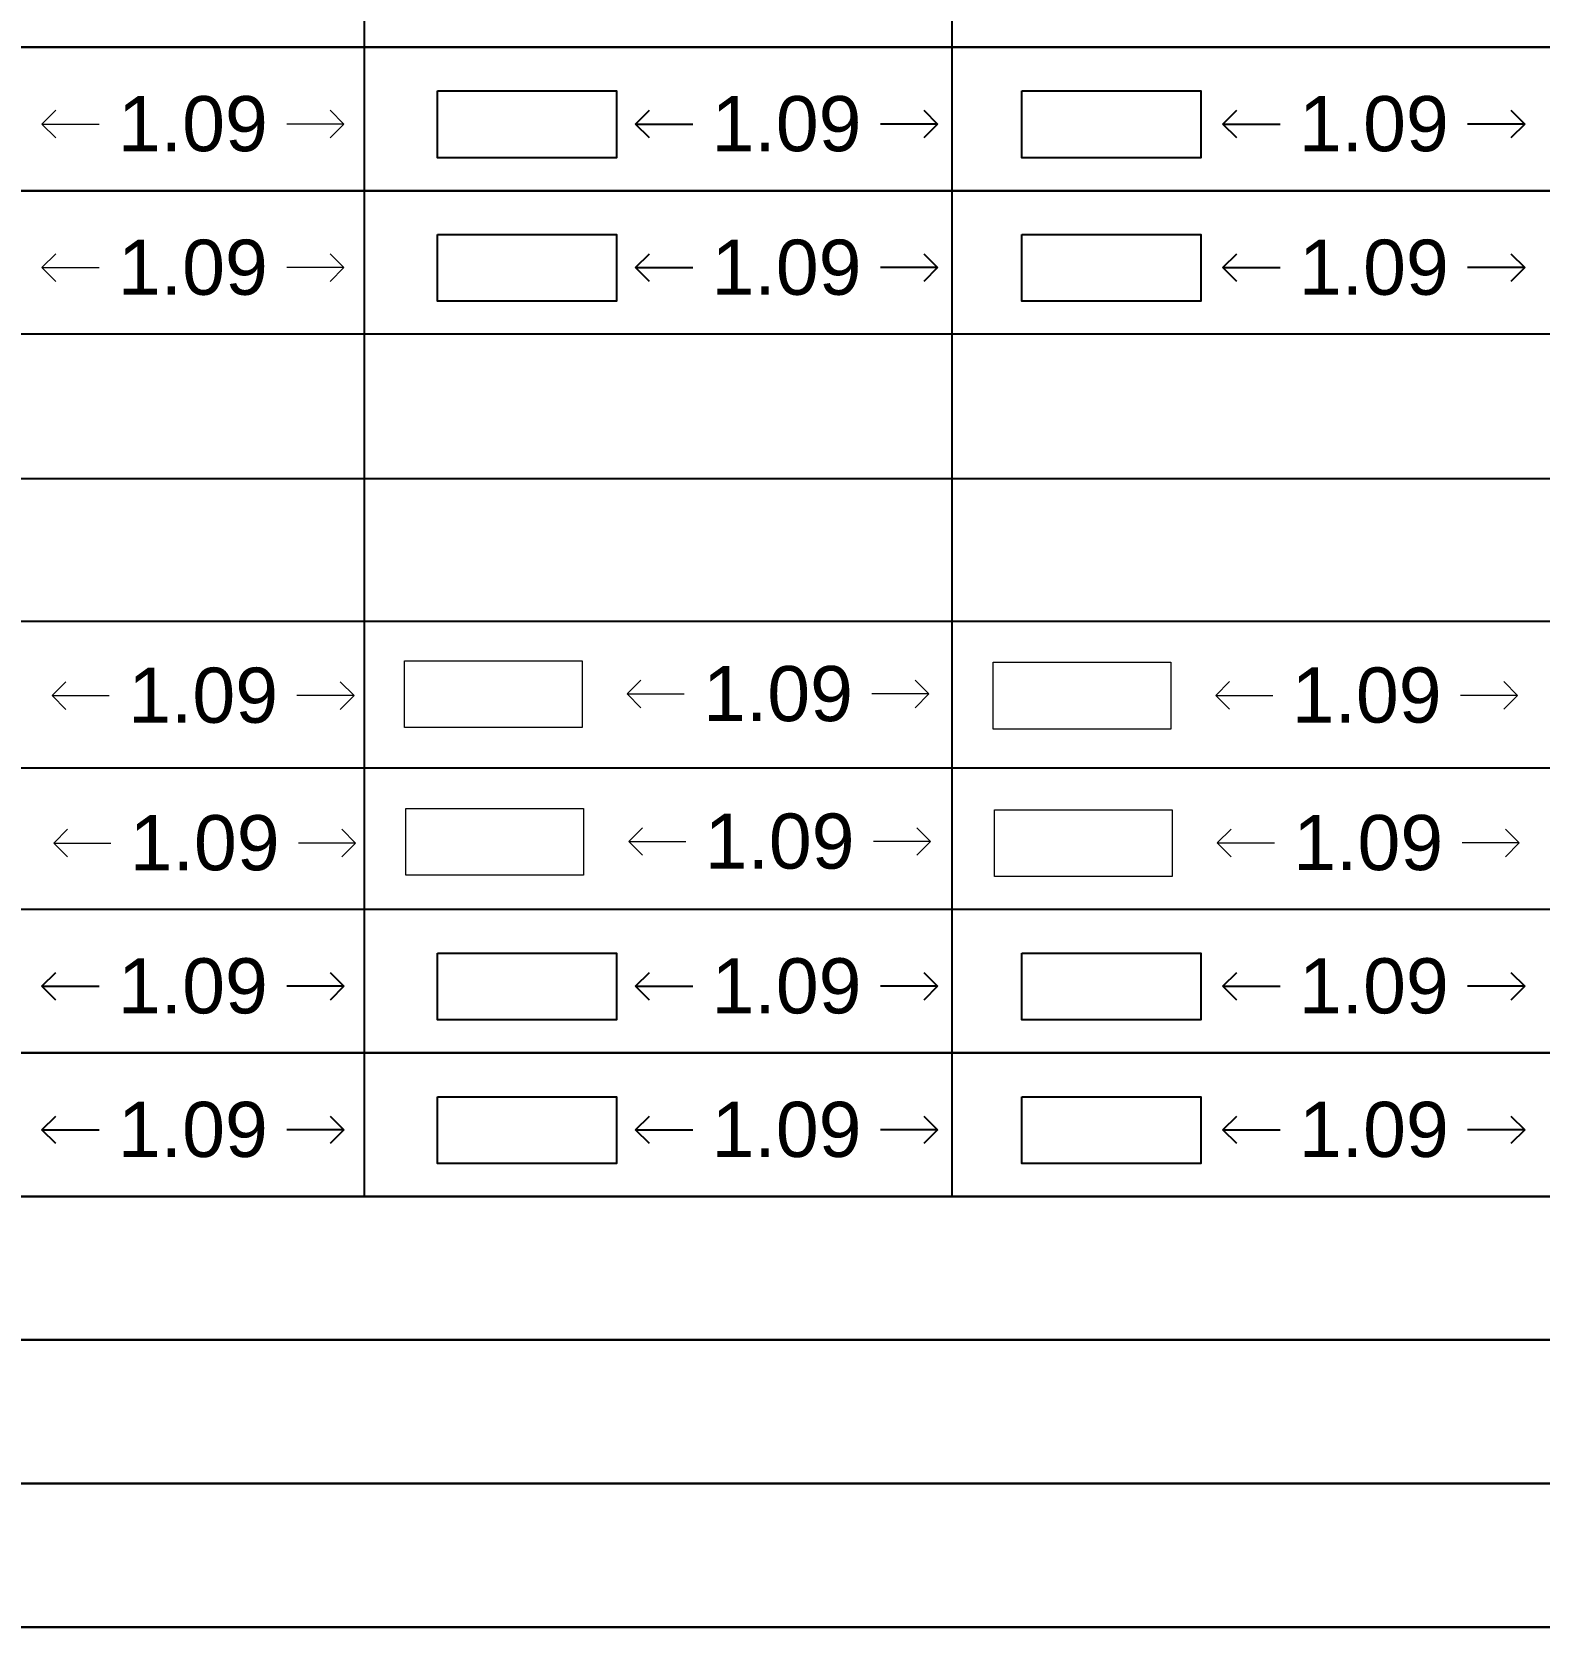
# Model space of a CAD drawing. Header units: millimetres. Extents: x -9481 to -9286, y 28694 to 28853.
# Drawn here: x -9452.65 to -9447.18, y 28746.8 to 28752.59 of the extents above; entities that cross this region are included whole.
import ezdxf

# ---------------------------------------------------------------- set-up
doc = ezdxf.new("R2010")
doc.units = ezdxf.units.MM
doc.header["$PDMODE"] = 34
doc.header["$PDSIZE"] = -15
doc.linetypes.add('CONTINULUS', pattern=[0])
for name, color, linetype, lineweight in [('BLK_1_FLR_2_REGULAR_ROOM_1', 7, 'Continuous', 0), ('BLK_1_FLR_3_SERVICE_FLOOR', 7, 'Continuous', 0), ('BLK_1_FLR_3_SERVICE_FLOOR_EXISTING', 7, 'Continuous', 0), ('BLK_1_FLR_4_SERVICE_FLOOR', 7, 'Continuous', 0), ('BLK_1_FLR_4_SERVICE_FLOOR_EXISTING', 7, 'Continuous', 0), ('BLK_1_FLR_5_SERVICE_FLOOR', 7, 'Continuous', 0), ('BLK_1_FLR_5_SERVICE_FLOOR_EXISTING', 7, 'Continuous', 0), ('PLAN', 7, 'Continuous', 40)]:
    doc.layers.add(name, color=color, linetype=linetype, lineweight=lineweight)
for name, color, linetype in [('BLK_1_FLR_2_ROOM_1_MEZ_AREA_1', 11, 'Continuous'), ('BLK_1_FLR_2_ROOM_2_MEZ_AREA_1', 11, 'Continuous'), ('BLK_1_FLR_3_REGULAR_ROOM_1', 7, 'Continuous'), ('BLK_1_FLR_3_ROOM_1_MEZ_AREA_1', 11, 'Continuous'), ('BLK_1_FLR_3_ROOM_2_MEZ_AREA_1', 11, 'Continuous'), ('BLK_1_FLR_4_ROOM_1_MEZ_AREA_1', 11, 'Continuous'), ('BLK_1_FLR_4_ROOM_2_MEZ_AREA_1', 11, 'Continuous'), ('BLK_1_PLANTATION_GREENSTRIP', 7, 'Continuous')]:
    doc.layers.add(name, color=color, linetype=linetype)
doc.layers.add('BLK_1_FLR_4_REGULAR_ROOM_1', color=7, linetype='Continuous', plot=False)
doc.styles.add('Arial', font='arial.ttf', dxfattribs={"height": 0.2})
doc.styles.add('style2', font='arial.ttf', dxfattribs={"height": 0.3})
doc.dimstyles.new('INT DIM', dxfattribs={"dimtxt": 0.3, "dimasz": 0.1, "dimexe": 0.18, "dimexo": 0.0625, "dimgap": 0.09, "dimtad": 0, "dimzin": 0, "dimdsep": 46, "dimtxsty": 'style2', "dimblk": 'OPEN90', "dimcen": 0.09, "dimse1": 1, "dimse2": 1, "dimclrd": 250, "dimclrt": 256, "dimadec": 0, "dimazin": 0, "dimtfac": 1, "dimtofl": 0, "dimtmove": 0, "dimatfit": 3, "dimfxl": 1, "dimtolj": 1, "dimtzin": 0, "dimlwd": -1, "dimarcsym": 0})

# ---------------------------------------------------------------- blocks, each defined once
blk = doc.blocks.new('J4')
blk.add_lwpolyline([(-9435.4551, 28796.7712), (-9396.4272, 28796.7712), (-9396.4272, 28795.9979), (-9435.4551, 28795.9979), (-9435.4551, 28796.7712)], close=True)
blk = doc.blocks.new('_Open90')
at = {"layer": 'PLAN', "color": 0, "lineweight": -2}
for p, q in [((0, 0), (-1, 0)), ((-0.5, 0.5), (0, 0)), ((0, 0), (-0.5, -0.5))]:
    blk.add_line(p, q, dxfattribs=at)
blk = doc.blocks.new('*D186')
at = {"layer": 'BLK_1_FLR_2_REGULAR_ROOM_1', "color": 250}
for p, q in [((-9452.509323, 28752.25325), (-9452.402135, 28752.25325)), ((-9451.614347, 28752.25325), (-9451.721535, 28752.25325))]:
    blk.add_line(p, q, dxfattribs=at)
at = {"layer": 'Defpoints', "color": 0}
for p in [(-9452.609323, 28752.373325), (-9451.514347, 28752.373325), (-9451.514347, 28752.25325)]:
    blk.add_point(p, dxfattribs=at)
at = {"layer": 'BLK_1_FLR_2_REGULAR_ROOM_1', "color": 250, "xscale": 0.1, "yscale": 0.1, "zscale": 0.1, "rotation": 180}
blk.add_blockref('_Open90', (-9452.609323, 28752.25325), dxfattribs=at)
at = {"layer": 'BLK_1_FLR_2_REGULAR_ROOM_1', "color": 250, "xscale": 0.1, "yscale": 0.1, "zscale": 0.1}
blk.add_blockref('_Open90', (-9451.514347, 28752.25325), dxfattribs=at)
at = {"layer": 'BLK_1_FLR_2_REGULAR_ROOM_1', "linetype": 'CONTINULUS', "ltscale": 0.05, "insert": (-9452.061835, 28752.25325), "char_height": 0.2, "attachment_point": 5, "style": 'Arial', "bg_fill": 3, "box_fill_scale": 1.1, "bg_fill_color": 256, "bg_fill_true_color": 13158600, "bg_fill_transparency": 0}
blk.add_mtext('\\A1;1.09', dxfattribs=at)
blk = doc.blocks.new('*D187')
at = {"layer": 'BLK_1_FLR_3_REGULAR_ROOM_1', "color": 250}
for p, q in [((-9450.355799, 28752.25325), (-9450.248611, 28752.25325)), ((-9449.460823, 28752.25325), (-9449.568011, 28752.25325))]:
    blk.add_line(p, q, dxfattribs=at)
at = {"layer": 'Defpoints', "color": 0}
for p in [(-9450.455799, 28752.373325), (-9449.360823, 28752.373325), (-9449.360823, 28752.25325)]:
    blk.add_point(p, dxfattribs=at)
at = {"layer": 'BLK_1_FLR_3_REGULAR_ROOM_1', "color": 250, "xscale": 0.1, "yscale": 0.1, "zscale": 0.1, "rotation": 180}
blk.add_blockref('_Open90', (-9450.455799, 28752.25325), dxfattribs=at)
at = {"layer": 'BLK_1_FLR_3_REGULAR_ROOM_1', "color": 250, "xscale": 0.1, "yscale": 0.1, "zscale": 0.1}
blk.add_blockref('_Open90', (-9449.360823, 28752.25325), dxfattribs=at)
at = {"layer": 'BLK_1_FLR_3_REGULAR_ROOM_1', "linetype": 'CONTINULUS', "ltscale": 0.05, "insert": (-9449.908311, 28752.25325), "char_height": 0.2, "attachment_point": 5, "style": 'Arial', "bg_fill": 3, "box_fill_scale": 1.1, "bg_fill_color": 256, "bg_fill_true_color": 13158600, "bg_fill_transparency": 0}
blk.add_mtext('\\A1;1.09', dxfattribs=at)
blk = doc.blocks.new('*D188')
at = {"layer": 'BLK_1_FLR_4_REGULAR_ROOM_1', "color": 250}
for p, q in [((-9448.225369, 28752.25325), (-9448.118181, 28752.25325)), ((-9447.330393, 28752.25325), (-9447.437581, 28752.25325))]:
    blk.add_line(p, q, dxfattribs=at)
at = {"layer": 'Defpoints', "color": 0}
for p in [(-9448.325369, 28752.373325), (-9447.230393, 28752.373325), (-9447.230393, 28752.25325)]:
    blk.add_point(p, dxfattribs=at)
at = {"layer": 'BLK_1_FLR_4_REGULAR_ROOM_1', "color": 250, "xscale": 0.1, "yscale": 0.1, "zscale": 0.1, "rotation": 180}
blk.add_blockref('_Open90', (-9448.325369, 28752.25325), dxfattribs=at)
at = {"layer": 'BLK_1_FLR_4_REGULAR_ROOM_1', "color": 250, "xscale": 0.1, "yscale": 0.1, "zscale": 0.1}
blk.add_blockref('_Open90', (-9447.230393, 28752.25325), dxfattribs=at)
at = {"layer": 'BLK_1_FLR_4_REGULAR_ROOM_1', "linetype": 'CONTINULUS', "ltscale": 0.05, "insert": (-9447.777881, 28752.25325), "char_height": 0.2, "attachment_point": 5, "style": 'Arial', "bg_fill": 3, "box_fill_scale": 1.1, "bg_fill_color": 256, "bg_fill_true_color": 13158600, "bg_fill_transparency": 0}
blk.add_mtext('\\A1;1.09', dxfattribs=at)
blk = doc.blocks.new('*D193')
at = {"layer": 'BLK_1_FLR_2_REGULAR_ROOM_1', "color": 250}
for p, q in [((-9452.509323, 28751.732603), (-9452.402135, 28751.732603)), ((-9451.614347, 28751.732603), (-9451.721535, 28751.732603))]:
    blk.add_line(p, q, dxfattribs=at)
at = {"layer": 'Defpoints', "color": 0}
for p in [(-9452.609323, 28751.852678), (-9451.514347, 28751.852678), (-9451.514347, 28751.732603)]:
    blk.add_point(p, dxfattribs=at)
at = {"layer": 'BLK_1_FLR_2_REGULAR_ROOM_1', "color": 250, "xscale": 0.1, "yscale": 0.1, "zscale": 0.1, "rotation": 180}
blk.add_blockref('_Open90', (-9452.609323, 28751.732603), dxfattribs=at)
at = {"layer": 'BLK_1_FLR_2_REGULAR_ROOM_1', "color": 250, "xscale": 0.1, "yscale": 0.1, "zscale": 0.1}
blk.add_blockref('_Open90', (-9451.514347, 28751.732603), dxfattribs=at)
at = {"layer": 'BLK_1_FLR_2_REGULAR_ROOM_1', "linetype": 'CONTINULUS', "ltscale": 0.05, "insert": (-9452.061835, 28751.732603), "char_height": 0.2, "attachment_point": 5, "style": 'Arial', "bg_fill": 3, "box_fill_scale": 1.1, "bg_fill_color": 256, "bg_fill_true_color": 13158600, "bg_fill_transparency": 0}
blk.add_mtext('\\A1;1.09', dxfattribs=at)
blk = doc.blocks.new('*D194')
at = {"layer": 'BLK_1_FLR_3_REGULAR_ROOM_1', "color": 250}
for p, q in [((-9450.355799, 28751.732603), (-9450.248611, 28751.732603)), ((-9449.460823, 28751.732603), (-9449.568011, 28751.732603))]:
    blk.add_line(p, q, dxfattribs=at)
at = {"layer": 'Defpoints', "color": 0}
for p in [(-9450.455799, 28751.852678), (-9449.360823, 28751.852678), (-9449.360823, 28751.732603)]:
    blk.add_point(p, dxfattribs=at)
at = {"layer": 'BLK_1_FLR_3_REGULAR_ROOM_1', "color": 250, "xscale": 0.1, "yscale": 0.1, "zscale": 0.1, "rotation": 180}
blk.add_blockref('_Open90', (-9450.455799, 28751.732603), dxfattribs=at)
at = {"layer": 'BLK_1_FLR_3_REGULAR_ROOM_1', "color": 250, "xscale": 0.1, "yscale": 0.1, "zscale": 0.1}
blk.add_blockref('_Open90', (-9449.360823, 28751.732603), dxfattribs=at)
at = {"layer": 'BLK_1_FLR_3_REGULAR_ROOM_1', "linetype": 'CONTINULUS', "ltscale": 0.05, "insert": (-9449.908311, 28751.732603), "char_height": 0.2, "attachment_point": 5, "style": 'Arial', "bg_fill": 3, "box_fill_scale": 1.1, "bg_fill_color": 256, "bg_fill_true_color": 13158600, "bg_fill_transparency": 0}
blk.add_mtext('\\A1;1.09', dxfattribs=at)
blk = doc.blocks.new('*D195')
at = {"layer": 'BLK_1_FLR_4_REGULAR_ROOM_1', "color": 250}
for p, q in [((-9448.225369, 28751.732603), (-9448.118181, 28751.732603)), ((-9447.330393, 28751.732603), (-9447.437581, 28751.732603))]:
    blk.add_line(p, q, dxfattribs=at)
at = {"layer": 'Defpoints', "color": 0}
for p in [(-9448.325369, 28751.852678), (-9447.230393, 28751.852678), (-9447.230393, 28751.732603)]:
    blk.add_point(p, dxfattribs=at)
at = {"layer": 'BLK_1_FLR_4_REGULAR_ROOM_1', "color": 250, "xscale": 0.1, "yscale": 0.1, "zscale": 0.1, "rotation": 180}
blk.add_blockref('_Open90', (-9448.325369, 28751.732603), dxfattribs=at)
at = {"layer": 'BLK_1_FLR_4_REGULAR_ROOM_1', "color": 250, "xscale": 0.1, "yscale": 0.1, "zscale": 0.1}
blk.add_blockref('_Open90', (-9447.230393, 28751.732603), dxfattribs=at)
at = {"layer": 'BLK_1_FLR_4_REGULAR_ROOM_1', "linetype": 'CONTINULUS', "ltscale": 0.05, "insert": (-9447.777881, 28751.732603), "char_height": 0.2, "attachment_point": 5, "style": 'Arial', "bg_fill": 3, "box_fill_scale": 1.1, "bg_fill_color": 256, "bg_fill_true_color": 13158600, "bg_fill_transparency": 0}
blk.add_mtext('\\A1;1.09', dxfattribs=at)
blk = doc.blocks.new('*D270')
at = {"layer": 'BLK_1_FLR_2_ROOM_1_MEZ_AREA_1', "color": 250, "ltscale": 0.05}
for p, q in [((-9452.509323, 28749.126362), (-9452.402135, 28749.126362)), ((-9451.614347, 28749.126362), (-9451.721535, 28749.126362))]:
    blk.add_line(p, q, dxfattribs=at)
at = {"layer": 'Defpoints', "color": 0}
for p in [(-9452.609323, 28749.246437), (-9451.514347, 28749.246437), (-9451.514347, 28749.126362)]:
    blk.add_point(p, dxfattribs=at)
at = {"layer": 'BLK_1_FLR_2_ROOM_1_MEZ_AREA_1', "color": 250, "xscale": 0.1, "yscale": 0.1, "zscale": 0.1, "rotation": 180}
blk.add_blockref('_Open90', (-9452.609323, 28749.126362), dxfattribs=at)
at = {"layer": 'BLK_1_FLR_2_ROOM_1_MEZ_AREA_1', "color": 250, "xscale": 0.1, "yscale": 0.1, "zscale": 0.1}
blk.add_blockref('_Open90', (-9451.514347, 28749.126362), dxfattribs=at)
at = {"layer": 'BLK_1_FLR_2_ROOM_1_MEZ_AREA_1', "linetype": 'CONTINULUS', "ltscale": 0.05, "insert": (-9452.061835, 28749.126362), "char_height": 0.2, "attachment_point": 5, "style": 'Arial', "bg_fill": 3, "box_fill_scale": 1.1, "bg_fill_color": 256, "bg_fill_true_color": 13158600, "bg_fill_transparency": 0}
blk.add_mtext('\\A1;1.09', dxfattribs=at)
blk = doc.blocks.new('*D271')
at = {"layer": 'BLK_1_FLR_3_ROOM_1_MEZ_AREA_1', "color": 250, "ltscale": 0.05}
for p, q in [((-9450.355799, 28749.126362), (-9450.248611, 28749.126362)), ((-9449.460823, 28749.126362), (-9449.568011, 28749.126362))]:
    blk.add_line(p, q, dxfattribs=at)
at = {"layer": 'Defpoints', "color": 0}
for p in [(-9450.455799, 28749.246437), (-9449.360823, 28749.246437), (-9449.360823, 28749.126362)]:
    blk.add_point(p, dxfattribs=at)
at = {"layer": 'BLK_1_FLR_3_ROOM_1_MEZ_AREA_1', "color": 250, "xscale": 0.1, "yscale": 0.1, "zscale": 0.1, "rotation": 180}
blk.add_blockref('_Open90', (-9450.455799, 28749.126362), dxfattribs=at)
at = {"layer": 'BLK_1_FLR_3_ROOM_1_MEZ_AREA_1', "color": 250, "xscale": 0.1, "yscale": 0.1, "zscale": 0.1}
blk.add_blockref('_Open90', (-9449.360823, 28749.126362), dxfattribs=at)
at = {"layer": 'BLK_1_FLR_3_ROOM_1_MEZ_AREA_1', "linetype": 'CONTINULUS', "ltscale": 0.05, "insert": (-9449.908311, 28749.126362), "char_height": 0.2, "attachment_point": 5, "style": 'Arial', "bg_fill": 3, "box_fill_scale": 1.1, "bg_fill_color": 256, "bg_fill_true_color": 13158600, "bg_fill_transparency": 0}
blk.add_mtext('\\A1;1.09', dxfattribs=at)
blk = doc.blocks.new('*D272')
at = {"layer": 'BLK_1_FLR_4_ROOM_1_MEZ_AREA_1', "color": 250, "ltscale": 0.05}
for p, q in [((-9448.225369, 28749.126362), (-9448.118181, 28749.126362)), ((-9447.330393, 28749.126362), (-9447.437581, 28749.126362))]:
    blk.add_line(p, q, dxfattribs=at)
at = {"layer": 'Defpoints', "color": 0}
for p in [(-9448.325369, 28749.246437), (-9447.230393, 28749.246437), (-9447.230393, 28749.126362)]:
    blk.add_point(p, dxfattribs=at)
at = {"layer": 'BLK_1_FLR_4_ROOM_1_MEZ_AREA_1', "color": 250, "xscale": 0.1, "yscale": 0.1, "zscale": 0.1, "rotation": 180}
blk.add_blockref('_Open90', (-9448.325369, 28749.126362), dxfattribs=at)
at = {"layer": 'BLK_1_FLR_4_ROOM_1_MEZ_AREA_1', "color": 250, "xscale": 0.1, "yscale": 0.1, "zscale": 0.1}
blk.add_blockref('_Open90', (-9447.230393, 28749.126362), dxfattribs=at)
at = {"layer": 'BLK_1_FLR_4_ROOM_1_MEZ_AREA_1', "linetype": 'CONTINULUS', "ltscale": 0.05, "insert": (-9447.777881, 28749.126362), "char_height": 0.2, "attachment_point": 5, "style": 'Arial', "bg_fill": 3, "box_fill_scale": 1.1, "bg_fill_color": 256, "bg_fill_true_color": 13158600, "bg_fill_transparency": 0}
blk.add_mtext('\\A1;1.09', dxfattribs=at)
blk = doc.blocks.new('*D277')
at = {"layer": 'BLK_1_FLR_2_ROOM_2_MEZ_AREA_1', "color": 250, "ltscale": 0.05}
for p, q in [((-9452.509323, 28748.605715), (-9452.402135, 28748.605715)), ((-9451.614347, 28748.605715), (-9451.721535, 28748.605715))]:
    blk.add_line(p, q, dxfattribs=at)
at = {"layer": 'Defpoints', "color": 0}
for p in [(-9452.609323, 28748.72579), (-9451.514347, 28748.72579), (-9451.514347, 28748.605715)]:
    blk.add_point(p, dxfattribs=at)
at = {"layer": 'BLK_1_FLR_2_ROOM_2_MEZ_AREA_1', "color": 250, "xscale": 0.1, "yscale": 0.1, "zscale": 0.1, "rotation": 180}
blk.add_blockref('_Open90', (-9452.609323, 28748.605715), dxfattribs=at)
at = {"layer": 'BLK_1_FLR_2_ROOM_2_MEZ_AREA_1', "color": 250, "xscale": 0.1, "yscale": 0.1, "zscale": 0.1}
blk.add_blockref('_Open90', (-9451.514347, 28748.605715), dxfattribs=at)
at = {"layer": 'BLK_1_FLR_2_ROOM_2_MEZ_AREA_1', "linetype": 'CONTINULUS', "ltscale": 0.05, "insert": (-9452.061835, 28748.605715), "char_height": 0.2, "attachment_point": 5, "style": 'Arial', "bg_fill": 3, "box_fill_scale": 1.1, "bg_fill_color": 256, "bg_fill_true_color": 13158600, "bg_fill_transparency": 0}
blk.add_mtext('\\A1;1.09', dxfattribs=at)
blk = doc.blocks.new('*D278')
at = {"layer": 'BLK_1_FLR_3_ROOM_2_MEZ_AREA_1', "color": 250, "ltscale": 0.05}
for p, q in [((-9450.355799, 28748.605715), (-9450.248611, 28748.605715)), ((-9449.460823, 28748.605715), (-9449.568011, 28748.605715))]:
    blk.add_line(p, q, dxfattribs=at)
at = {"layer": 'Defpoints', "color": 0}
for p in [(-9450.455799, 28748.72579), (-9449.360823, 28748.72579), (-9449.360823, 28748.605715)]:
    blk.add_point(p, dxfattribs=at)
at = {"layer": 'BLK_1_FLR_3_ROOM_2_MEZ_AREA_1', "color": 250, "xscale": 0.1, "yscale": 0.1, "zscale": 0.1, "rotation": 180}
blk.add_blockref('_Open90', (-9450.455799, 28748.605715), dxfattribs=at)
at = {"layer": 'BLK_1_FLR_3_ROOM_2_MEZ_AREA_1', "color": 250, "xscale": 0.1, "yscale": 0.1, "zscale": 0.1}
blk.add_blockref('_Open90', (-9449.360823, 28748.605715), dxfattribs=at)
at = {"layer": 'BLK_1_FLR_3_ROOM_2_MEZ_AREA_1', "linetype": 'CONTINULUS', "ltscale": 0.05, "insert": (-9449.908311, 28748.605715), "char_height": 0.2, "attachment_point": 5, "style": 'Arial', "bg_fill": 3, "box_fill_scale": 1.1, "bg_fill_color": 256, "bg_fill_true_color": 13158600, "bg_fill_transparency": 0}
blk.add_mtext('\\A1;1.09', dxfattribs=at)
blk = doc.blocks.new('*D279')
at = {"layer": 'BLK_1_FLR_4_ROOM_2_MEZ_AREA_1', "color": 250, "ltscale": 0.05}
for p, q in [((-9448.225369, 28748.605715), (-9448.118181, 28748.605715)), ((-9447.330393, 28748.605715), (-9447.437581, 28748.605715))]:
    blk.add_line(p, q, dxfattribs=at)
at = {"layer": 'Defpoints', "color": 0}
for p in [(-9448.325369, 28748.72579), (-9447.230393, 28748.72579), (-9447.230393, 28748.605715)]:
    blk.add_point(p, dxfattribs=at)
at = {"layer": 'BLK_1_FLR_4_ROOM_2_MEZ_AREA_1', "color": 250, "xscale": 0.1, "yscale": 0.1, "zscale": 0.1, "rotation": 180}
blk.add_blockref('_Open90', (-9448.325369, 28748.605715), dxfattribs=at)
at = {"layer": 'BLK_1_FLR_4_ROOM_2_MEZ_AREA_1', "color": 250, "xscale": 0.1, "yscale": 0.1, "zscale": 0.1}
blk.add_blockref('_Open90', (-9447.230393, 28748.605715), dxfattribs=at)
at = {"layer": 'BLK_1_FLR_4_ROOM_2_MEZ_AREA_1', "linetype": 'CONTINULUS', "ltscale": 0.05, "insert": (-9447.777881, 28748.605715), "char_height": 0.2, "attachment_point": 5, "style": 'Arial', "bg_fill": 3, "box_fill_scale": 1.1, "bg_fill_color": 256, "bg_fill_true_color": 13158600, "bg_fill_transparency": 0}
blk.add_mtext('\\A1;1.09', dxfattribs=at)
blk = doc.blocks.new('*D323')
at = {"layer": 'BLK_1_FLR_3_SERVICE_FLOOR', "color": 250, "ltscale": 0.05}
for p, q in [((-9452.472257, 28750.180411), (-9452.365068, 28750.180411)), ((-9451.57728, 28750.180411), (-9451.684468, 28750.180411))]:
    blk.add_line(p, q, dxfattribs=at)
at = {"layer": 'Defpoints', "color": 0}
for p in [(-9452.572257, 28750.300485), (-9451.47728, 28750.300485), (-9451.47728, 28750.180411)]:
    blk.add_point(p, dxfattribs=at)
at = {"layer": 'BLK_1_FLR_3_SERVICE_FLOOR', "color": 250, "xscale": 0.1, "yscale": 0.1, "zscale": 0.1, "rotation": 180}
blk.add_blockref('_Open90', (-9452.572257, 28750.180411), dxfattribs=at)
at = {"layer": 'BLK_1_FLR_3_SERVICE_FLOOR', "color": 250, "xscale": 0.1, "yscale": 0.1, "zscale": 0.1}
blk.add_blockref('_Open90', (-9451.47728, 28750.180411), dxfattribs=at)
at = {"layer": 'BLK_1_FLR_3_SERVICE_FLOOR', "linetype": 'CONTINULUS', "ltscale": 0.05, "insert": (-9452.024768, 28750.180411), "char_height": 0.2, "attachment_point": 5, "style": 'Arial', "bg_fill": 3, "box_fill_scale": 1.1, "bg_fill_color": 256, "bg_fill_true_color": 13158600, "bg_fill_transparency": 0}
blk.add_mtext('\\A1;1.09', dxfattribs=at)
blk = doc.blocks.new('*D324')
at = {"layer": 'BLK_1_FLR_4_SERVICE_FLOOR', "color": 250, "ltscale": 0.05}
for p, q in [((-9450.386752, 28750.186311), (-9450.279564, 28750.186311)), ((-9449.491776, 28750.186311), (-9449.598964, 28750.186311))]:
    blk.add_line(p, q, dxfattribs=at)
at = {"layer": 'Defpoints', "color": 0}
for p in [(-9450.486752, 28750.306386), (-9449.391776, 28750.306386), (-9449.391776, 28750.186311)]:
    blk.add_point(p, dxfattribs=at)
at = {"layer": 'BLK_1_FLR_4_SERVICE_FLOOR', "color": 250, "xscale": 0.1, "yscale": 0.1, "zscale": 0.1, "rotation": 180}
blk.add_blockref('_Open90', (-9450.486752, 28750.186311), dxfattribs=at)
at = {"layer": 'BLK_1_FLR_4_SERVICE_FLOOR', "color": 250, "xscale": 0.1, "yscale": 0.1, "zscale": 0.1}
blk.add_blockref('_Open90', (-9449.391776, 28750.186311), dxfattribs=at)
at = {"layer": 'BLK_1_FLR_4_SERVICE_FLOOR', "linetype": 'CONTINULUS', "ltscale": 0.05, "insert": (-9449.939264, 28750.186311), "char_height": 0.2, "attachment_point": 5, "style": 'Arial', "bg_fill": 3, "box_fill_scale": 1.1, "bg_fill_color": 256, "bg_fill_true_color": 13158600, "bg_fill_transparency": 0}
blk.add_mtext('\\A1;1.09', dxfattribs=at)
blk = doc.blocks.new('*D325')
at = {"layer": 'BLK_1_FLR_5_SERVICE_FLOOR', "color": 250, "ltscale": 0.05}
for p, q in [((-9448.251436, 28750.181013), (-9448.144248, 28750.181013)), ((-9447.35646, 28750.181013), (-9447.463648, 28750.181013))]:
    blk.add_line(p, q, dxfattribs=at)
at = {"layer": 'Defpoints', "color": 0}
for p in [(-9448.351436, 28750.301087), (-9447.25646, 28750.301087), (-9447.25646, 28750.181013)]:
    blk.add_point(p, dxfattribs=at)
at = {"layer": 'BLK_1_FLR_5_SERVICE_FLOOR', "color": 250, "xscale": 0.1, "yscale": 0.1, "zscale": 0.1, "rotation": 180}
blk.add_blockref('_Open90', (-9448.351436, 28750.181013), dxfattribs=at)
at = {"layer": 'BLK_1_FLR_5_SERVICE_FLOOR', "color": 250, "xscale": 0.1, "yscale": 0.1, "zscale": 0.1}
blk.add_blockref('_Open90', (-9447.25646, 28750.181013), dxfattribs=at)
at = {"layer": 'BLK_1_FLR_5_SERVICE_FLOOR', "linetype": 'CONTINULUS', "ltscale": 0.05, "insert": (-9447.803948, 28750.181013), "char_height": 0.2, "attachment_point": 5, "style": 'Arial', "bg_fill": 3, "box_fill_scale": 1.1, "bg_fill_color": 256, "bg_fill_true_color": 13158600, "bg_fill_transparency": 0}
blk.add_mtext('\\A1;1.09', dxfattribs=at)
blk = doc.blocks.new('*D330')
at = {"layer": 'BLK_1_FLR_3_SERVICE_FLOOR_EXISTING', "color": 250, "ltscale": 0.05}
for p, q in [((-9452.466546, 28749.645408), (-9452.359358, 28749.645408)), ((-9451.57157, 28749.645408), (-9451.678758, 28749.645408))]:
    blk.add_line(p, q, dxfattribs=at)
at = {"layer": 'Defpoints', "color": 0}
for p in [(-9452.566546, 28749.765482), (-9451.47157, 28749.765482), (-9451.47157, 28749.645408)]:
    blk.add_point(p, dxfattribs=at)
at = {"layer": 'BLK_1_FLR_3_SERVICE_FLOOR_EXISTING', "color": 250, "xscale": 0.1, "yscale": 0.1, "zscale": 0.1, "rotation": 180}
blk.add_blockref('_Open90', (-9452.566546, 28749.645408), dxfattribs=at)
at = {"layer": 'BLK_1_FLR_3_SERVICE_FLOOR_EXISTING', "color": 250, "xscale": 0.1, "yscale": 0.1, "zscale": 0.1}
blk.add_blockref('_Open90', (-9451.47157, 28749.645408), dxfattribs=at)
at = {"layer": 'BLK_1_FLR_3_SERVICE_FLOOR_EXISTING', "linetype": 'CONTINULUS', "ltscale": 0.05, "insert": (-9452.019058, 28749.645408), "char_height": 0.2, "attachment_point": 5, "style": 'Arial', "bg_fill": 3, "box_fill_scale": 1.1, "bg_fill_color": 256, "bg_fill_true_color": 13158600, "bg_fill_transparency": 0}
blk.add_mtext('\\A1;1.09', dxfattribs=at)
blk = doc.blocks.new('*D331')
at = {"layer": 'BLK_1_FLR_4_SERVICE_FLOOR_EXISTING', "color": 250, "ltscale": 0.05}
for p, q in [((-9450.381041, 28749.651308), (-9450.273853, 28749.651308)), ((-9449.486065, 28749.651308), (-9449.593253, 28749.651308))]:
    blk.add_line(p, q, dxfattribs=at)
at = {"layer": 'Defpoints', "color": 0}
for p in [(-9450.481041, 28749.771383), (-9449.386065, 28749.771383), (-9449.386065, 28749.651308)]:
    blk.add_point(p, dxfattribs=at)
at = {"layer": 'BLK_1_FLR_4_SERVICE_FLOOR_EXISTING', "color": 250, "xscale": 0.1, "yscale": 0.1, "zscale": 0.1, "rotation": 180}
blk.add_blockref('_Open90', (-9450.481041, 28749.651308), dxfattribs=at)
at = {"layer": 'BLK_1_FLR_4_SERVICE_FLOOR_EXISTING', "color": 250, "xscale": 0.1, "yscale": 0.1, "zscale": 0.1}
blk.add_blockref('_Open90', (-9449.386065, 28749.651308), dxfattribs=at)
at = {"layer": 'BLK_1_FLR_4_SERVICE_FLOOR_EXISTING', "linetype": 'CONTINULUS', "ltscale": 0.05, "insert": (-9449.933553, 28749.651308), "char_height": 0.2, "attachment_point": 5, "style": 'Arial', "bg_fill": 3, "box_fill_scale": 1.1, "bg_fill_color": 256, "bg_fill_true_color": 13158600, "bg_fill_transparency": 0}
blk.add_mtext('\\A1;1.09', dxfattribs=at)
blk = doc.blocks.new('*D332')
at = {"layer": 'BLK_1_FLR_5_SERVICE_FLOOR_EXISTING', "color": 250, "ltscale": 0.05}
for p, q in [((-9448.245726, 28749.64601), (-9448.138537, 28749.64601)), ((-9447.350749, 28749.64601), (-9447.457937, 28749.64601))]:
    blk.add_line(p, q, dxfattribs=at)
at = {"layer": 'Defpoints', "color": 0}
for p in [(-9448.345726, 28749.766084), (-9447.250749, 28749.766084), (-9447.250749, 28749.64601)]:
    blk.add_point(p, dxfattribs=at)
at = {"layer": 'BLK_1_FLR_5_SERVICE_FLOOR_EXISTING', "color": 250, "xscale": 0.1, "yscale": 0.1, "zscale": 0.1, "rotation": 180}
blk.add_blockref('_Open90', (-9448.345726, 28749.64601), dxfattribs=at)
at = {"layer": 'BLK_1_FLR_5_SERVICE_FLOOR_EXISTING', "color": 250, "xscale": 0.1, "yscale": 0.1, "zscale": 0.1}
blk.add_blockref('_Open90', (-9447.250749, 28749.64601), dxfattribs=at)
at = {"layer": 'BLK_1_FLR_5_SERVICE_FLOOR_EXISTING', "linetype": 'CONTINULUS', "ltscale": 0.05, "insert": (-9447.798237, 28749.64601), "char_height": 0.2, "attachment_point": 5, "style": 'Arial', "bg_fill": 3, "box_fill_scale": 1.1, "bg_fill_color": 256, "bg_fill_true_color": 13158600, "bg_fill_transparency": 0}
blk.add_mtext('\\A1;1.09', dxfattribs=at)

msp = doc.modelspace()

# ---------------------------------------------------------------- linework, layer by layer
for p, q in [((-9451.440064, 28753.052879), (-9451.440064, 28752.532233)), ((-9449.308551, 28753.052879), (-9449.308551, 28752.532233)), ((-9451.440064, 28752.532233), (-9451.440064, 28752.011586)), ((-9449.308551, 28752.532233), (-9449.308551, 28752.011586)), ((-9451.440064, 28752.011586), (-9451.440064, 28751.490939)), ((-9451.440064, 28752.010082), (-9451.440064, 28751.489435)), ((-9451.440064, 28752.010082), (-9451.440064, 28749.405344)), ((-9449.308551, 28752.011586), (-9449.308551, 28751.490939)), ((-9449.308551, 28752.010082), (-9449.308551, 28751.489435)), ((-9449.308551, 28752.010082), (-9449.308551, 28749.405344)), ((-9481.2579, 28750.968236), (-9442.229952, 28750.968236)), ((-9481.2579, 28750.449898), (-9442.229952, 28750.449898)), ((-9481.2579, 28749.917846), (-9442.229952, 28749.917846)), ((-9451.440064, 28749.405344), (-9451.440064, 28748.884697)), ((-9449.308551, 28749.405344), (-9449.308551, 28748.884697)), ((-9451.440064, 28748.884697), (-9451.440064, 28748.36405)), ((-9449.308551, 28748.884697), (-9449.308551, 28748.36405))]:
    msp.add_line(p, q)
for points in [[(-9461.731845, 28753.052879), (-9442.229952, 28753.052879), (-9442.229952, 28752.532233), (-9461.731845, 28752.532233)], [(-9461.731845, 28752.532233), (-9442.229952, 28752.532233), (-9442.229952, 28752.011586), (-9461.731845, 28752.011586)], [(-9461.731845, 28752.011586), (-9442.229952, 28752.011586), (-9442.229952, 28751.490939), (-9481.2579, 28751.490939)], [(-9481.2579, 28747.843403), (-9481.2579, 28748.36405), (-9442.229952, 28748.36405), (-9442.229952, 28747.843403), (-9457.862239, 28747.843403)], [(-9470.864214, 28747.843403), (-9442.229952, 28747.843403), (-9442.229952, 28747.322756), (-9457.862239, 28747.322756)], [(-9461.731845, 28747.322756), (-9442.229952, 28747.322756), (-9442.229952, 28746.80211), (-9481.2579, 28746.80211), (-9481.2579, 28747.322756)]]:
    msp.add_lwpolyline(points)
at = {"layer": 'BLK_1_FLR_3_REGULAR_ROOM_1', "color": 36}
msp.add_lwpolyline([(-9451.174257, 28752.373325), (-9450.525076, 28752.373325), (-9450.525076, 28752.131176), (-9451.174257, 28752.131176)], close=True, dxfattribs=at)
at = {"layer": 'BLK_1_FLR_3_REGULAR_ROOM_1', "color": 37}
msp.add_lwpolyline([(-9451.174257, 28751.852678), (-9450.525076, 28751.852678), (-9450.525076, 28751.610529), (-9451.174257, 28751.610529)], close=True, dxfattribs=at)
at = {"layer": 'BLK_1_FLR_3_ROOM_1_MEZ_AREA_1', "color": 11, "linetype": 'CONTINULUS', "ltscale": 0.05}
msp.add_lwpolyline([(-9451.174257, 28749.246437), (-9450.525076, 28749.246437), (-9450.525076, 28749.004287), (-9451.174257, 28749.004287)], close=True, dxfattribs=at)
at = {"layer": 'BLK_1_FLR_3_ROOM_2_MEZ_AREA_1', "color": 11, "linetype": 'CONTINULUS', "ltscale": 0.05}
msp.add_lwpolyline([(-9451.174257, 28748.72579), (-9450.525076, 28748.72579), (-9450.525076, 28748.48364), (-9451.174257, 28748.48364)], close=True, dxfattribs=at)
at = {"layer": 'BLK_1_FLR_4_REGULAR_ROOM_1', "color": 36}
msp.add_lwpolyline([(-9449.055205, 28752.373325), (-9448.406024, 28752.373325), (-9448.406024, 28752.131176), (-9449.055205, 28752.131176)], close=True, dxfattribs=at)
at = {"layer": 'BLK_1_FLR_4_REGULAR_ROOM_1', "color": 37}
msp.add_lwpolyline([(-9449.055205, 28751.852678), (-9448.406024, 28751.852678), (-9448.406024, 28751.610529), (-9449.055205, 28751.610529)], close=True, dxfattribs=at)
at = {"layer": 'BLK_1_FLR_4_ROOM_1_MEZ_AREA_1', "color": 11, "linetype": 'CONTINULUS', "ltscale": 0.05}
msp.add_lwpolyline([(-9449.055205, 28749.246437), (-9448.406024, 28749.246437), (-9448.406024, 28749.004287), (-9449.055205, 28749.004287)], close=True, dxfattribs=at)
at = {"layer": 'BLK_1_FLR_4_ROOM_2_MEZ_AREA_1', "color": 11, "linetype": 'CONTINULUS', "ltscale": 0.05}
msp.add_lwpolyline([(-9449.055205, 28748.72579), (-9448.406024, 28748.72579), (-9448.406024, 28748.48364), (-9449.055205, 28748.48364)], close=True, dxfattribs=at)
at = {"layer": 'BLK_1_FLR_4_SERVICE_FLOOR', "color": 11, "linetype": 'CONTINULUS', "ltscale": 0.05}
msp.add_lwpolyline([(-9451.294561, 28750.30636), (-9450.65015, 28750.30636), (-9450.65015, 28750.064211), (-9451.294561, 28750.064211)], close=True, dxfattribs=at)
at = {"layer": 'BLK_1_FLR_4_SERVICE_FLOOR_EXISTING', "color": 11, "linetype": 'CONTINULUS', "ltscale": 0.05}
msp.add_lwpolyline([(-9451.28885, 28749.771357), (-9450.64444, 28749.771357), (-9450.64444, 28749.529208), (-9451.28885, 28749.529208)], close=True, dxfattribs=at)
at = {"layer": 'BLK_1_FLR_5_SERVICE_FLOOR', "color": 11, "linetype": 'CONTINULUS', "ltscale": 0.05}
msp.add_lwpolyline([(-9449.159245, 28750.301062), (-9448.514834, 28750.301062), (-9448.514834, 28750.058913), (-9449.159245, 28750.058913)], close=True, dxfattribs=at)
at = {"layer": 'BLK_1_FLR_5_SERVICE_FLOOR_EXISTING', "color": 11, "linetype": 'CONTINULUS', "ltscale": 0.05}
msp.add_lwpolyline([(-9449.153535, 28749.766059), (-9448.509124, 28749.766059), (-9448.509124, 28749.52391), (-9449.153535, 28749.52391)], close=True, dxfattribs=at)

# ---------------------------------------------------------------- block references
at = {"layer": 'BLK_1_PLANTATION_GREENSTRIP', "linetype": 'CONTINULUS'}
msp.add_blockref('J4', (-45.8028, -49.969062), dxfattribs=at)

# ---------------------------------------------------------------- dimensions: what is measured, and where the dimension line sits
at = {"layer": 'BLK_1_FLR_2_ROOM_1_MEZ_AREA_1', "color": 11, "linetype": 'CONTINULUS', "ltscale": 0.05}
dim = msp.add_linear_dim(base=(-9451.514347, 28749.126362), p1=(-9452.609323, 28749.246437), p2=(-9451.514347, 28749.246437), dimstyle='INT DIM', override={"dimtxt": 0.2, "dimtxsty": 'Arial', "dimfxl": 0.125, "dimtfill": 1, "dimtfillclr": 7, "dimarcsym": 1}, dxfattribs=at)
dim.commit()
dim.dimension.update_dxf_attribs({"geometry": '*D270', "text_midpoint": (-9452.061835, 28749.126362)})
at = {"layer": 'BLK_1_FLR_2_ROOM_2_MEZ_AREA_1', "color": 11, "linetype": 'CONTINULUS', "ltscale": 0.05}
dim = msp.add_linear_dim(base=(-9451.514347, 28748.605715), p1=(-9452.609323, 28748.72579), p2=(-9451.514347, 28748.72579), dimstyle='INT DIM', override={"dimtxt": 0.2, "dimtxsty": 'Arial', "dimfxl": 0.125, "dimtfill": 1, "dimtfillclr": 7, "dimarcsym": 1}, dxfattribs=at)
dim.commit()
dim.dimension.update_dxf_attribs({"geometry": '*D277', "text_midpoint": (-9452.061835, 28748.605715)})
at = {"layer": 'BLK_1_FLR_3_ROOM_1_MEZ_AREA_1', "color": 11, "linetype": 'CONTINULUS', "ltscale": 0.05}
dim = msp.add_linear_dim(base=(-9449.360823, 28749.126362), p1=(-9450.455799, 28749.246437), p2=(-9449.360823, 28749.246437), dimstyle='INT DIM', override={"dimtxt": 0.2, "dimtxsty": 'Arial', "dimfxl": 0.125, "dimtfill": 1, "dimtfillclr": 7, "dimarcsym": 1}, dxfattribs=at)
dim.commit()
dim.dimension.update_dxf_attribs({"geometry": '*D271', "text_midpoint": (-9449.908311, 28749.126362)})
at = {"layer": 'BLK_1_FLR_3_ROOM_2_MEZ_AREA_1', "color": 11, "linetype": 'CONTINULUS', "ltscale": 0.05}
dim = msp.add_linear_dim(base=(-9449.360823, 28748.605715), p1=(-9450.455799, 28748.72579), p2=(-9449.360823, 28748.72579), dimstyle='INT DIM', override={"dimtxt": 0.2, "dimtxsty": 'Arial', "dimfxl": 0.125, "dimtfill": 1, "dimtfillclr": 7, "dimarcsym": 1}, dxfattribs=at)
dim.commit()
dim.dimension.update_dxf_attribs({"geometry": '*D278', "text_midpoint": (-9449.908311, 28748.605715)})
at = {"layer": 'BLK_1_FLR_3_SERVICE_FLOOR', "color": 11, "linetype": 'CONTINULUS', "ltscale": 0.05}
dim = msp.add_linear_dim(base=(-9451.47728, 28750.180411), p1=(-9452.572257, 28750.300485), p2=(-9451.47728, 28750.300485), dimstyle='INT DIM', override={"dimscale": 1, "dimtxt": 0.2, "dimtxsty": 'Arial', "dimfxl": 0.125, "dimtfill": 1, "dimtfillclr": 7, "dimarcsym": 1}, dxfattribs=at)
dim.commit()
dim.dimension.update_dxf_attribs({"geometry": '*D323', "text_midpoint": (-9452.024768, 28750.180411)})
at = {"layer": 'BLK_1_FLR_3_SERVICE_FLOOR_EXISTING', "color": 11, "linetype": 'CONTINULUS', "ltscale": 0.05}
dim = msp.add_linear_dim(base=(-9451.47157, 28749.645408), p1=(-9452.566546, 28749.765482), p2=(-9451.47157, 28749.765482), dimstyle='INT DIM', override={"dimscale": 1, "dimtxt": 0.2, "dimtxsty": 'Arial', "dimfxl": 0.125, "dimtfill": 1, "dimtfillclr": 7, "dimarcsym": 1}, dxfattribs=at)
dim.commit()
dim.dimension.update_dxf_attribs({"geometry": '*D330', "text_midpoint": (-9452.019058, 28749.645408)})
at = {"layer": 'BLK_1_FLR_4_ROOM_1_MEZ_AREA_1', "color": 11, "linetype": 'CONTINULUS', "ltscale": 0.05}
dim = msp.add_linear_dim(base=(-9447.230393, 28749.126362), p1=(-9448.325369, 28749.246437), p2=(-9447.230393, 28749.246437), dimstyle='INT DIM', override={"dimtxt": 0.2, "dimtxsty": 'Arial', "dimfxl": 0.125, "dimtfill": 1, "dimtfillclr": 7, "dimarcsym": 1}, dxfattribs=at)
dim.commit()
dim.dimension.update_dxf_attribs({"geometry": '*D272', "text_midpoint": (-9447.777881, 28749.126362)})
at = {"layer": 'BLK_1_FLR_4_ROOM_2_MEZ_AREA_1', "color": 11, "linetype": 'CONTINULUS', "ltscale": 0.05}
dim = msp.add_linear_dim(base=(-9447.230393, 28748.605715), p1=(-9448.325369, 28748.72579), p2=(-9447.230393, 28748.72579), dimstyle='INT DIM', override={"dimtxt": 0.2, "dimtxsty": 'Arial', "dimfxl": 0.125, "dimtfill": 1, "dimtfillclr": 7, "dimarcsym": 1}, dxfattribs=at)
dim.commit()
dim.dimension.update_dxf_attribs({"geometry": '*D279', "text_midpoint": (-9447.777881, 28748.605715)})
at = {"layer": 'BLK_1_FLR_4_SERVICE_FLOOR', "color": 11, "linetype": 'CONTINULUS', "ltscale": 0.05}
dim = msp.add_linear_dim(base=(-9449.391776, 28750.186311), p1=(-9450.486752, 28750.306386), p2=(-9449.391776, 28750.306386), dimstyle='INT DIM', override={"dimscale": 1, "dimtxt": 0.2, "dimtxsty": 'Arial', "dimfxl": 0.125, "dimtfill": 1, "dimtfillclr": 7, "dimarcsym": 1}, dxfattribs=at)
dim.commit()
dim.dimension.update_dxf_attribs({"geometry": '*D324', "text_midpoint": (-9449.939264, 28750.186311)})
at = {"layer": 'BLK_1_FLR_4_SERVICE_FLOOR_EXISTING', "color": 11, "linetype": 'CONTINULUS', "ltscale": 0.05}
dim = msp.add_linear_dim(base=(-9449.386065, 28749.651308), p1=(-9450.481041, 28749.771383), p2=(-9449.386065, 28749.771383), dimstyle='INT DIM', override={"dimscale": 1, "dimtxt": 0.2, "dimtxsty": 'Arial', "dimfxl": 0.125, "dimtfill": 1, "dimtfillclr": 7, "dimarcsym": 1}, dxfattribs=at)
dim.commit()
dim.dimension.update_dxf_attribs({"geometry": '*D331', "text_midpoint": (-9449.933553, 28749.651308)})
at = {"layer": 'BLK_1_FLR_5_SERVICE_FLOOR', "color": 11, "linetype": 'CONTINULUS', "ltscale": 0.05}
dim = msp.add_linear_dim(base=(-9447.25646, 28750.181013), p1=(-9448.351436, 28750.301087), p2=(-9447.25646, 28750.301087), dimstyle='INT DIM', override={"dimscale": 1, "dimtxt": 0.2, "dimtxsty": 'Arial', "dimfxl": 0.125, "dimtfill": 1, "dimtfillclr": 7, "dimarcsym": 1}, dxfattribs=at)
dim.commit()
dim.dimension.update_dxf_attribs({"geometry": '*D325', "text_midpoint": (-9447.803948, 28750.181013)})
at = {"layer": 'BLK_1_FLR_5_SERVICE_FLOOR_EXISTING', "color": 11, "linetype": 'CONTINULUS', "ltscale": 0.05}
dim = msp.add_linear_dim(base=(-9447.250749, 28749.64601), p1=(-9448.345726, 28749.766084), p2=(-9447.250749, 28749.766084), dimstyle='INT DIM', override={"dimscale": 1, "dimtxt": 0.2, "dimtxsty": 'Arial', "dimfxl": 0.125, "dimtfill": 1, "dimtfillclr": 7, "dimarcsym": 1}, dxfattribs=at)
dim.commit()
dim.dimension.update_dxf_attribs({"geometry": '*D332', "text_midpoint": (-9447.798237, 28749.64601)})

# ---------------------------------------------------------------- next in the draw order: linework, layer by layer
for points in [[(-9481.2579, 28748.36405), (-9481.2579, 28749.405344), (-9442.229952, 28749.405344), (-9442.229952, 28748.884697), (-9457.862239, 28748.884697)], [(-9457.862239, 28748.884697), (-9442.229952, 28748.884697), (-9442.229952, 28748.36405), (-9481.2579, 28748.36405), (-9481.2579, 28748.884697)]]:
    msp.add_lwpolyline(points)

# ---------------------------------------------------------------- next in the draw order: dimensions: what is measured, and where the dimension line sits
at = {"layer": 'BLK_1_FLR_2_REGULAR_ROOM_1', "color": 36}
dim = msp.add_linear_dim(base=(-9451.514347, 28752.25325), p1=(-9452.609323, 28752.373325), p2=(-9451.514347, 28752.373325), dimstyle='INT DIM', override={"dimtxt": 0.2, "dimtxsty": 'Arial', "dimfxl": 0.125, "dimtfill": 1, "dimtfillclr": 7, "dimarcsym": 1}, dxfattribs=at)
dim.commit()
dim.dimension.update_dxf_attribs({"geometry": '*D186', "text_midpoint": (-9452.061835, 28752.25325)})
at = {"layer": 'BLK_1_FLR_2_REGULAR_ROOM_1', "color": 37}
dim = msp.add_linear_dim(base=(-9451.514347, 28751.732603), p1=(-9452.609323, 28751.852678), p2=(-9451.514347, 28751.852678), dimstyle='INT DIM', override={"dimtxt": 0.2, "dimtxsty": 'Arial', "dimfxl": 0.125, "dimtfill": 1, "dimtfillclr": 7, "dimarcsym": 1}, dxfattribs=at)
dim.commit()
dim.dimension.update_dxf_attribs({"geometry": '*D193', "text_midpoint": (-9452.061835, 28751.732603)})
at = {"layer": 'BLK_1_FLR_3_REGULAR_ROOM_1', "color": 36}
dim = msp.add_linear_dim(base=(-9449.360823, 28752.25325), p1=(-9450.455799, 28752.373325), p2=(-9449.360823, 28752.373325), dimstyle='INT DIM', override={"dimtxt": 0.2, "dimtxsty": 'Arial', "dimfxl": 0.125, "dimtfill": 1, "dimtfillclr": 7, "dimarcsym": 1}, dxfattribs=at)
dim.commit()
dim.dimension.update_dxf_attribs({"geometry": '*D187', "text_midpoint": (-9449.908311, 28752.25325)})
at = {"layer": 'BLK_1_FLR_3_REGULAR_ROOM_1', "color": 37}
dim = msp.add_linear_dim(base=(-9449.360823, 28751.732603), p1=(-9450.455799, 28751.852678), p2=(-9449.360823, 28751.852678), dimstyle='INT DIM', override={"dimtxt": 0.2, "dimtxsty": 'Arial', "dimfxl": 0.125, "dimtfill": 1, "dimtfillclr": 7, "dimarcsym": 1}, dxfattribs=at)
dim.commit()
dim.dimension.update_dxf_attribs({"geometry": '*D194', "text_midpoint": (-9449.908311, 28751.732603)})
at = {"layer": 'BLK_1_FLR_4_REGULAR_ROOM_1', "color": 36}
dim = msp.add_linear_dim(base=(-9447.230393, 28752.25325), p1=(-9448.325369, 28752.373325), p2=(-9447.230393, 28752.373325), dimstyle='INT DIM', override={"dimtxt": 0.2, "dimtxsty": 'Arial', "dimfxl": 0.125, "dimtfill": 1, "dimtfillclr": 7, "dimarcsym": 1}, dxfattribs=at)
dim.commit()
dim.dimension.update_dxf_attribs({"geometry": '*D188', "text_midpoint": (-9447.777881, 28752.25325)})
at = {"layer": 'BLK_1_FLR_4_REGULAR_ROOM_1', "color": 37}
dim = msp.add_linear_dim(base=(-9447.230393, 28751.732603), p1=(-9448.325369, 28751.852678), p2=(-9447.230393, 28751.852678), dimstyle='INT DIM', override={"dimtxt": 0.2, "dimtxsty": 'Arial', "dimfxl": 0.125, "dimtfill": 1, "dimtfillclr": 7, "dimarcsym": 1}, dxfattribs=at)
dim.commit()
dim.dimension.update_dxf_attribs({"geometry": '*D195', "text_midpoint": (-9447.777881, 28751.732603)})

doc.saveas('drawing.dxf')
